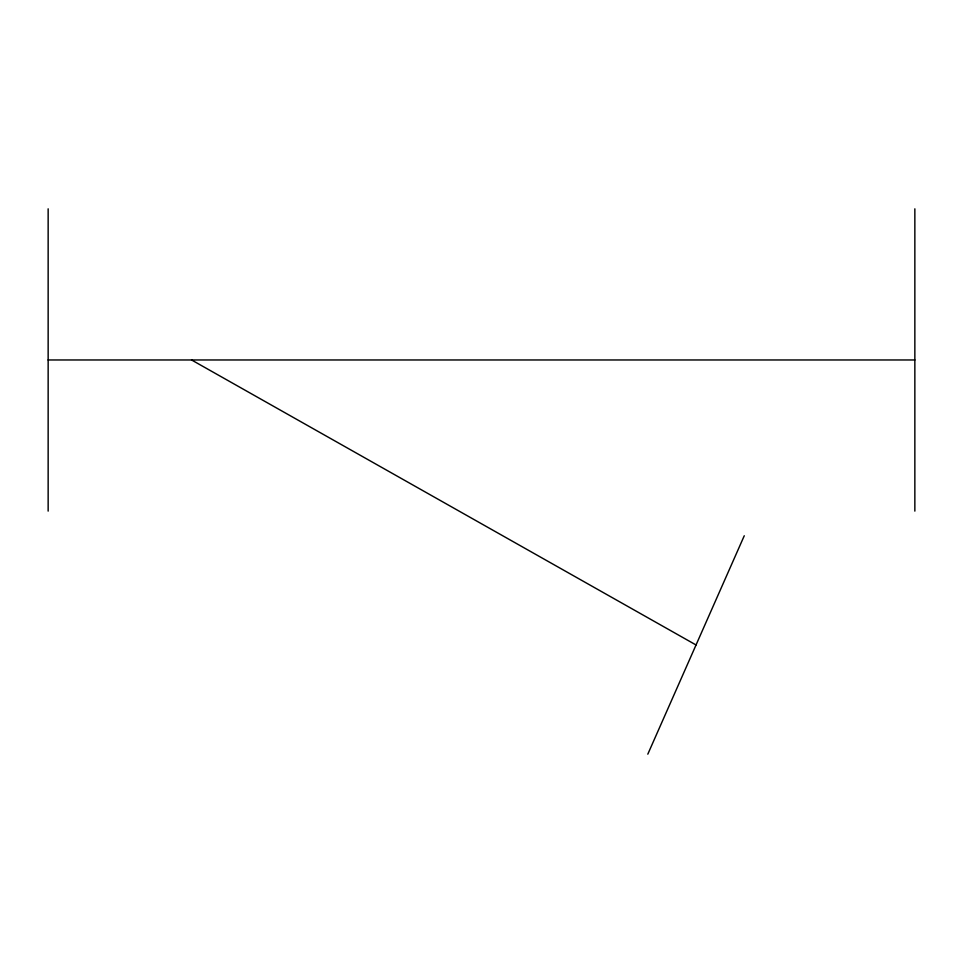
<?xml version="1.0" encoding="UTF-8"?>
<svg xmlns="http://www.w3.org/2000/svg" width="963" height="963" viewBox="0 0 963 963"><rect width="100%" height="100%" fill="white"/><g stroke="black" fill="none" stroke-linecap="round" stroke-linejoin="round"><path stroke-width="1.44" d="M647.81 754.173L744.267 535.753M48.15 359.969L914.85 359.969M191.565 359.969L696.044 644.969M914.85 208.827L914.85 511.112M48.15 208.827L48.15 511.112"/></g></svg>
